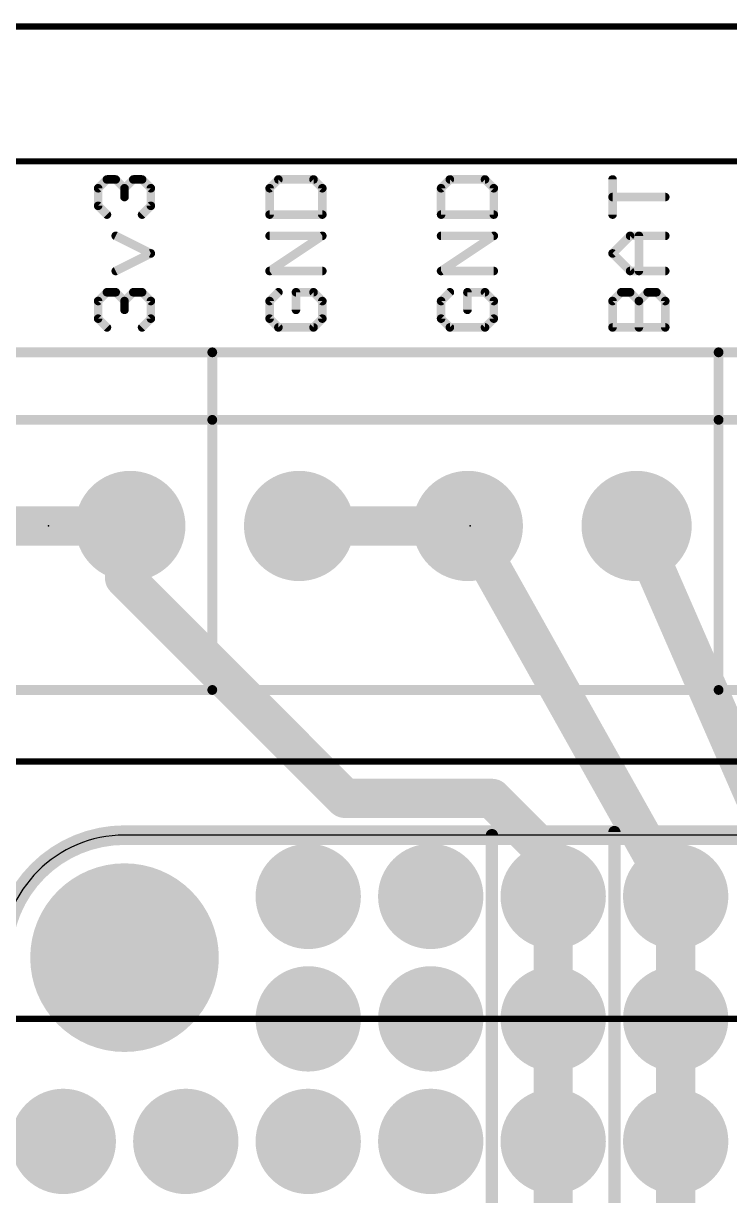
# Model space of a CAD drawing. Extents: x -40.9 to 40.6, y -25.5 to 30.2.
# Drawn here: x -24.96 to -10.31, y 3.96 to 28.26 of the extents above; entities that cross this region are included whole.
import ezdxf

# ---------------------------------------------------------------- set-up
doc = ezdxf.new("R2010")
doc.units = 0
for name, color, linetype in [('1', 12, 'CONTINUOUS'), ('16', 132, 'CONTINUOUS'), ('17', 110, 'CONTINUOUS'), ('18', 110, 'CONTINUOUS'), ('20', 53, 'CONTINUOUS'), ('21', 40, 'CONTINUOUS'), ('23', 53, 'CONTINUOUS'), ('29', 253, 'CONTINUOUS'), ('30', 253, 'CONTINUOUS'), ('47', 253, 'CONTINUOUS')]:
    doc.layers.add(name, color=color, linetype=linetype)

# ---------------------------------------------------------------- blocks, each defined once
blk = doc.blocks.new('ROUNDP')
at = {"const_width": 0.5}
blk.add_lwpolyline([(0, -0.25, 1), (0, 0.25, 1), (0, -0.25)], format="xyb", dxfattribs=at)
blk = doc.blocks.new('ROUNDV')
at = {"const_width": 0.5}
blk.add_lwpolyline([(0, -0.25, 1), (0, 0.25, 1), (0, -0.25)], format="xyb", dxfattribs=at)

msp = doc.modelspace()

# ---------------------------------------------------------------- linework, layer by layer
at = {"layer": '1'}
for points, const_width in [([(-12.24, 18.336), (-12.24, 17.84)], 0.8128), ([(-26.24, 17.84), (-22.74, 17.84)], 0.8128), ([(-22.86, 16.764), (-22.74, 17.84)], 0.8128), ([(-19.24, 17.84), (-15.74, 17.84)], 0.8128), ([(-11.43, 10.16), (-15.74, 17.84)], 0.8128), ([(-8.89, 10.16), (-12.24, 17.84)], 0.8128), ([(-19.304, 17.904), (-19.24, 17.84)], 0.4064), ([(-18.288, 12.192), (-22.86, 16.764)], 0.8128), ([(-15.24, 12.192), (-18.288, 12.192)], 0.8128), ([(-13.97, 10.922), (-15.24, 12.192)], 0.8128), ([(-13.97, 10.16), (-13.97, 10.922)], 0.8128)]:
    msp.add_lwpolyline(points, dxfattribs=dict(at, const_width=const_width))
for points, const_width in [([(-12.0368, 18.336, 1), (-12.4432, 18.336)], 0.4064), ([(-22.5381, 17.8175, 1), (-22.9419, 17.8625)], 0.4064), ([(-22.74, 17.6368, 1), (-22.74, 18.0432)], 0.4064), ([(-19.24, 18.0432, 1), (-19.24, 17.6368)], 0.4064), ([(-15.5628, 17.9394, 1), (-15.9172, 17.7406)], 0.4064), ([(-15.74, 17.6368, 1), (-15.74, 18.0432)], 0.4064), ([(-12.0537, 17.9212, 1), (-12.4263, 17.7588)], 0.4064), ([(-19.2322, 17.9758, 1), (-19.3758, 17.8322)], 0.2032), ([(-19.3118, 17.7682, 1), (-19.1682, 17.9118)], 0.2032), ([(-12.4432, 17.84, 1), (-12.0368, 17.84)], 0.4064), ([(-22.7163, 16.9077, 1), (-23.0037, 16.6203)], 0.4064), ([(-23.0619, 16.7865, 1), (-22.6581, 16.7415)], 0.4064), ([(-18.288, 12.3952, 1), (-18.288, 11.9888)], 0.4064), ([(-18.4317, 12.0483, 1), (-18.1443, 12.3357)], 0.4064), ([(-15.0963, 12.3357, 1), (-15.3837, 12.0483)], 0.4064), ([(-15.24, 11.9888, 1), (-15.24, 12.3952)], 0.4064), ([(-13.7668, 10.922, 1), (-14.1732, 10.922)], 0.4064), ([(-14.1137, 10.7783, 1), (-13.8263, 11.0657)], 0.4064), ([(-11.6072, 10.0606, 1), (-11.2528, 10.2594)], 0.4064), ([(-14.1732, 10.16, 1), (-13.7668, 10.16)], 0.4064)]:
    msp.add_lwpolyline(points, format="xyb", dxfattribs=dict(at, const_width=const_width))
at = {"layer": '16', "const_width": 0.8128}
for points in [[(-13.97, 10.16), (-13.97, 7.62)], [(-11.43, 7.62), (-11.43, 10.16)], [(-13.97, 7.62), (-13.97, 5.08)], [(-11.43, 7.62), (-11.43, 6.35)], [(-11.43, 5.08), (-11.43, 6.35)], [(-13.97, 5.08), (-13.97, 2.54)], [(-11.43, 2.54), (-11.43, 5.08)]]:
    msp.add_lwpolyline(points, dxfattribs=at)
at = {"layer": '16', "const_width": 0.4064}
for points in [[(-13.7668, 10.16, 1), (-14.1732, 10.16)], [(-11.2268, 10.16, 1), (-11.6332, 10.16)], [(-13.7668, 7.62, 1), (-14.1732, 7.62)], [(-11.2268, 7.62, 1), (-11.6332, 7.62)], [(-14.1732, 7.62, 1), (-13.7668, 7.62)], [(-11.6332, 7.62, 1), (-11.2268, 7.62)], [(-11.2268, 6.35, 1), (-11.6332, 6.35)], [(-11.6332, 6.35, 1), (-11.2268, 6.35)], [(-13.7668, 5.08, 1), (-14.1732, 5.08)], [(-11.2268, 5.08, 1), (-11.6332, 5.08)], [(-14.1732, 5.08, 1), (-13.7668, 5.08)], [(-11.6332, 5.08, 1), (-11.2268, 5.08)]]:
    msp.add_lwpolyline(points, format="xyb", dxfattribs=at)
at = {"layer": '20'}
msp.add_line((-29.21, 25.4), (29.21, 25.4), dxfattribs=at)
at = {"layer": '21'}
msp.add_line((22.86, 11.43), (-22.86, 11.43), dxfattribs=at)
for points, const_width in [([(-23.407, 24.8422), (-23.2248, 25.0244)], 0.1778), ([(-23.2248, 25.0244), (-23.0427, 25.0244)], 0.1778), ([(-23.0427, 25.0244), (-22.8605, 24.8422)], 0.1778), ([(-22.8605, 24.8422), (-22.6783, 25.0244)], 0.1778), ([(-22.6783, 25.0244), (-22.4961, 25.0244)], 0.1778), ([(-22.4961, 25.0244), (-22.3139, 24.8422)], 0.1778), ([(-19.6688, 25.0244), (-19.851, 24.8422)], 0.1778), ([(-18.9401, 25.0244), (-19.6688, 25.0244)], 0.1778), ([(-18.7579, 24.8422), (-18.9401, 25.0244)], 0.1778), ([(-16.1128, 25.0244), (-16.295, 24.8422)], 0.1778), ([(-15.3841, 25.0244), (-16.1128, 25.0244)], 0.1778), ([(-15.2019, 24.8422), (-15.3841, 25.0244)], 0.1778), ([(-12.739, 24.2956), (-12.739, 25.0244)], 0.1778), ([(-23.407, 24.4778), (-23.407, 24.8422)], 0.1778), ([(-22.8605, 24.8422), (-22.8605, 24.66)], 0.1778), ([(-22.3139, 24.8422), (-22.3139, 24.4778)], 0.1778), ([(-19.851, 24.8422), (-19.851, 24.2956)], 0.1778), ([(-18.7579, 24.2956), (-18.7579, 24.8422)], 0.1778), ([(-16.295, 24.8422), (-16.295, 24.2956)], 0.1778), ([(-15.2019, 24.2956), (-15.2019, 24.8422)], 0.1778), ([(-23.2248, 24.2956), (-23.407, 24.4778)], 0.1778), ([(-22.3139, 24.4778), (-22.4961, 24.2956)], 0.1778), ([(-11.6459, 24.66), (-12.739, 24.66)], 0.1778), ([(-19.851, 24.2956), (-18.7579, 24.2956)], 0.1778), ([(-16.295, 24.2956), (-15.2019, 24.2956)], 0.1778), ([(-22.3139, 23.4906), (-23.0427, 23.855)], 0.1778), ([(-19.851, 23.1262), (-18.7579, 23.855)], 0.1778), ([(-18.7579, 23.855), (-19.851, 23.855)], 0.1778), ([(-16.295, 23.1262), (-15.2019, 23.855)], 0.1778), ([(-15.2019, 23.855), (-16.295, 23.855)], 0.1778), ([(-12.739, 23.4906), (-12.3747, 23.855)], 0.1778), ([(-12.3747, 23.855), (-11.6459, 23.855)], 0.1778), ([(-12.1925, 23.1262), (-12.1925, 23.855)], 0.1778), ([(-23.0427, 23.1262), (-22.3139, 23.4906)], 0.1778), ([(-12.3747, 23.1262), (-12.739, 23.4906)], 0.1778), ([(-18.7579, 23.1262), (-19.851, 23.1262)], 0.1778), ([(-15.2019, 23.1262), (-16.295, 23.1262)], 0.1778), ([(-11.6459, 23.1262), (-12.3747, 23.1262)], 0.1778), ([(-23.407, 22.5034), (-23.2248, 22.6856)], 0.1778), ([(-23.2248, 22.6856), (-23.0427, 22.6856)], 0.1778), ([(-23.0427, 22.6856), (-22.8605, 22.5034)], 0.1778), ([(-22.8605, 22.5034), (-22.6783, 22.6856)], 0.1778), ([(-22.6783, 22.6856), (-22.4961, 22.6856)], 0.1778), ([(-22.4961, 22.6856), (-22.3139, 22.5034)], 0.1778), ([(-19.6688, 22.6856), (-19.851, 22.5034)], 0.1778), ([(-18.9401, 22.6856), (-19.3045, 22.6856)], 0.1778), ([(-19.3045, 22.6856), (-19.3045, 22.3212)], 0.1778), ([(-18.7579, 22.5034), (-18.9401, 22.6856)], 0.1778), ([(-16.1128, 22.6856), (-16.295, 22.5034)], 0.1778), ([(-15.3841, 22.6856), (-15.7485, 22.6856)], 0.1778), ([(-15.7485, 22.6856), (-15.7485, 22.3212)], 0.1778), ([(-15.2019, 22.5034), (-15.3841, 22.6856)], 0.1778), ([(-12.739, 22.5034), (-12.5568, 22.6856)], 0.1778), ([(-12.5568, 22.6856), (-12.3747, 22.6856)], 0.1778), ([(-12.3747, 22.6856), (-12.1925, 22.5034)], 0.1778), ([(-12.1925, 22.5034), (-12.0103, 22.6856)], 0.1778), ([(-12.0103, 22.6856), (-11.8281, 22.6856)], 0.1778), ([(-11.8281, 22.6856), (-11.6459, 22.5034)], 0.1778), ([(-23.407, 22.139), (-23.407, 22.5034)], 0.1778), ([(-22.8605, 22.5034), (-22.8605, 22.3212)], 0.1778), ([(-22.3139, 22.5034), (-22.3139, 22.139)], 0.1778), ([(-19.851, 22.5034), (-19.851, 22.139)], 0.1778), ([(-18.7579, 22.139), (-18.7579, 22.5034)], 0.1778), ([(-16.295, 22.5034), (-16.295, 22.139)], 0.1778), ([(-15.2019, 22.139), (-15.2019, 22.5034)], 0.1778), ([(-12.739, 21.9568), (-12.739, 22.5034)], 0.1778), ([(-12.1925, 21.9568), (-12.1925, 22.5034)], 0.1778), ([(-11.6459, 22.5034), (-11.6459, 21.9568)], 0.1778), ([(-23.2248, 21.9568), (-23.407, 22.139)], 0.1778), ([(-22.3139, 22.139), (-22.4961, 21.9568)], 0.1778), ([(-19.851, 22.139), (-19.6688, 21.9568)], 0.1778), ([(-18.9401, 21.9568), (-18.7579, 22.139)], 0.1778), ([(-16.295, 22.139), (-16.1128, 21.9568)], 0.1778), ([(-15.3841, 21.9568), (-15.2019, 22.139)], 0.1778), ([(-19.6688, 21.9568), (-18.9401, 21.9568)], 0.1778), ([(-16.1128, 21.9568), (-15.3841, 21.9568)], 0.1778), ([(-11.6459, 21.9568), (-12.739, 21.9568)], 0.1778), ([(-21.04, 21.44), (-28.04, 21.44)], 0.2032), ([(-21.04, 20.04), (-21.04, 21.44)], 0.2032), ([(-10.54, 21.44), (-21.04, 21.44)], 0.2032), ([(-21.04, 21.44), (-21.04, 20.04)], 0.2032), ([(-10.54, 20.04), (-10.54, 21.44)], 0.2032), ([(-0.04, 21.44), (-10.54, 21.44)], 0.2032), ([(-10.54, 21.44), (-10.54, 20.04)], 0.2032), ([(-21.04, 20.04), (-28.04, 20.04)], 0.2032), ([(-21.04, 14.44), (-21.04, 20.04)], 0.2032), ([(-21.04, 20.04), (-21.04, 14.44)], 0.2032), ([(-10.54, 20.04), (-21.04, 20.04)], 0.2032), ([(-10.54, 14.44), (-10.54, 20.04)], 0.2032), ([(-10.54, 20.04), (-10.54, 14.44)], 0.2032), ([(-0.04, 20.04), (-10.54, 20.04)], 0.2032), ([(-28.04, 14.44), (-21.04, 14.44)], 0.2032), ([(-21.04, 14.44), (-10.54, 14.44)], 0.2032), ([(-10.54, 14.44), (-0.04, 14.44)], 0.2032), ([(-22.86, 11.43), (22.86, 11.43)], 0.4064), ([(-15.24, -5.6515), (-15.24, 11.43)], 0.254), ([(-12.7, 11.4935), (-12.7, -6.4135)], 0.254), ([(-13.97, -5.08), (-13.97, 10.16)], 0.4064), ([(-11.43, -6.35), (-11.43, 10.16)], 0.4064)]:
    msp.add_lwpolyline(points, dxfattribs=dict(at, const_width=const_width))
for points, const_width in [([(-23.2248, 25.0688, 1), (-23.2248, 24.9799)], 0.0889), ([(-23.1934, 24.9929, 1), (-23.2563, 25.0558)], 0.0889), ([(-23.0112, 25.0558, 1), (-23.0741, 24.9929)], 0.0889), ([(-23.0427, 24.9799, 1), (-23.0427, 25.0688)], 0.0889), ([(-22.6783, 25.0688, 1), (-22.6783, 24.9799)], 0.0889), ([(-22.6468, 24.9929, 1), (-22.7097, 25.0558)], 0.0889), ([(-22.4647, 25.0558, 1), (-22.5275, 24.9929)], 0.0889), ([(-22.4961, 24.9799, 1), (-22.4961, 25.0688)], 0.0889), ([(-19.6688, 25.0688, 1), (-19.6688, 24.9799)], 0.0889), ([(-19.6374, 24.9929, 1), (-19.7003, 25.0558)], 0.0889), ([(-18.9087, 25.0558, 1), (-18.9715, 24.9929)], 0.0889), ([(-18.9401, 24.9799, 1), (-18.9401, 25.0688)], 0.0889), ([(-16.1128, 25.0688, 1), (-16.1128, 24.9799)], 0.0889), ([(-16.0814, 24.9929, 1), (-16.1443, 25.0558)], 0.0889), ([(-15.3527, 25.0558, 1), (-15.4155, 24.9929)], 0.0889), ([(-15.3841, 24.9799, 1), (-15.3841, 25.0688)], 0.0889), ([(-12.6946, 25.0244, 1), (-12.7835, 25.0244)], 0.0889), ([(-23.4385, 24.8736, 1), (-23.3756, 24.8107)], 0.0889), ([(-23.3626, 24.8422, 1), (-23.4515, 24.8422)], 0.0889), ([(-22.816, 24.8422, 1), (-22.9049, 24.8422)], 0.0889), ([(-22.8919, 24.8736, 1), (-22.829, 24.8107)], 0.0889), ([(-22.8919, 24.8107, 1), (-22.829, 24.8736)], 0.0889), ([(-22.2694, 24.8422, 1), (-22.3584, 24.8422)], 0.0889), ([(-22.3453, 24.8107, 1), (-22.2825, 24.8736)], 0.0889), ([(-19.8825, 24.8736, 1), (-19.8196, 24.8107)], 0.0889), ([(-19.8066, 24.8422, 1), (-19.8955, 24.8422)], 0.0889), ([(-18.7134, 24.8422, 1), (-18.8024, 24.8422)], 0.0889), ([(-18.7893, 24.8107, 1), (-18.7265, 24.8736)], 0.0889), ([(-16.2506, 24.8422, 1), (-16.3395, 24.8422)], 0.0889), ([(-16.3265, 24.8736, 1), (-16.2636, 24.8107)], 0.0889), ([(-15.1575, 24.8422, 1), (-15.2463, 24.8422)], 0.0889), ([(-15.2333, 24.8107, 1), (-15.1705, 24.8736)], 0.0889), ([(-23.3756, 24.5092, 1), (-23.4385, 24.4464)], 0.0889), ([(-22.9049, 24.66, 1), (-22.816, 24.66)], 0.0889), ([(-22.2825, 24.4464, 1), (-22.3453, 24.5092)], 0.0889), ([(-12.739, 24.7044, 1), (-12.739, 24.6155)], 0.0889), ([(-11.6459, 24.6155, 1), (-11.6459, 24.7044)], 0.0889), ([(-23.4515, 24.4778, 1), (-23.3626, 24.4778)], 0.0889), ([(-23.2563, 24.2642, 1), (-23.1934, 24.327)], 0.0889), ([(-22.5275, 24.327, 1), (-22.4647, 24.2642)], 0.0889), ([(-22.3584, 24.4778, 1), (-22.2694, 24.4778)], 0.0889), ([(-19.851, 24.34, 1), (-19.851, 24.2511)], 0.0889), ([(-19.8955, 24.2956, 1), (-19.8066, 24.2956)], 0.0889), ([(-18.8024, 24.2956, 1), (-18.7134, 24.2956)], 0.0889), ([(-18.7579, 24.2511, 1), (-18.7579, 24.34)], 0.0889), ([(-16.3395, 24.2956, 1), (-16.2506, 24.2956)], 0.0889), ([(-16.295, 24.34, 1), (-16.295, 24.2511)], 0.0889), ([(-15.2463, 24.2956, 1), (-15.1575, 24.2956)], 0.0889), ([(-15.2019, 24.2511, 1), (-15.2019, 24.34)], 0.0889), ([(-12.7835, 24.2956, 1), (-12.6946, 24.2956)], 0.0889), ([(-23.0228, 23.8947, 1), (-23.0625, 23.8152)], 0.0889), ([(-19.851, 23.8994, 1), (-19.851, 23.8105)], 0.0889), ([(-18.7332, 23.818, 1), (-18.7826, 23.8919)], 0.0889), ([(-18.7579, 23.8105, 1), (-18.7579, 23.8994)], 0.0889), ([(-16.295, 23.8994, 1), (-16.295, 23.8105)], 0.0889), ([(-15.1772, 23.818, 1), (-15.2266, 23.8919)], 0.0889), ([(-15.2019, 23.8105, 1), (-15.2019, 23.8994)], 0.0889), ([(-12.3747, 23.8994, 1), (-12.3747, 23.8105)], 0.0889), ([(-12.3432, 23.8235, 1), (-12.4061, 23.8864)], 0.0889), ([(-12.148, 23.855, 1), (-12.2369, 23.855)], 0.0889), ([(-11.6459, 23.8105, 1), (-11.6459, 23.8994)], 0.0889), ([(-22.294, 23.4508, 1), (-22.3338, 23.5303)], 0.0889), ([(-22.3338, 23.4508, 1), (-22.294, 23.5303)], 0.0889), ([(-12.7076, 23.522, 1), (-12.7705, 23.4591)], 0.0889), ([(-12.7705, 23.522, 1), (-12.7076, 23.4591)], 0.0889), ([(-23.0625, 23.166, 1), (-23.0228, 23.0864)], 0.0889), ([(-19.8757, 23.1632, 1), (-19.8264, 23.0892)], 0.0889), ([(-19.851, 23.1707, 1), (-19.851, 23.0817)], 0.0889), ([(-18.7579, 23.0817, 1), (-18.7579, 23.1707)], 0.0889), ([(-16.295, 23.1707, 1), (-16.295, 23.0817)], 0.0889), ([(-16.3197, 23.1632, 1), (-16.2704, 23.0892)], 0.0889), ([(-15.2019, 23.0817, 1), (-15.2019, 23.1707)], 0.0889), ([(-12.3747, 23.1707, 1), (-12.3747, 23.0817)], 0.0889), ([(-12.4061, 23.0948, 1), (-12.3432, 23.1576)], 0.0889), ([(-12.2369, 23.1262, 1), (-12.148, 23.1262)], 0.0889), ([(-11.6459, 23.0817, 1), (-11.6459, 23.1707)], 0.0889), ([(-23.2248, 22.73, 1), (-23.2248, 22.6411)], 0.0889), ([(-23.1934, 22.6541, 1), (-23.2563, 22.717)], 0.0889), ([(-23.0112, 22.717, 1), (-23.0741, 22.6541)], 0.0889), ([(-23.0427, 22.6411, 1), (-23.0427, 22.73)], 0.0889), ([(-22.6783, 22.73, 1), (-22.6783, 22.6411)], 0.0889), ([(-22.6468, 22.6541, 1), (-22.7097, 22.717)], 0.0889), ([(-22.4647, 22.717, 1), (-22.5275, 22.6541)], 0.0889), ([(-22.4961, 22.6411, 1), (-22.4961, 22.73)], 0.0889), ([(-19.6374, 22.6541, 1), (-19.7003, 22.717)], 0.0889), ([(-19.26, 22.6856, 1), (-19.3489, 22.6856)], 0.0889), ([(-19.3045, 22.73, 1), (-19.3045, 22.6411)], 0.0889), ([(-18.9087, 22.717, 1), (-18.9715, 22.6541)], 0.0889), ([(-18.9401, 22.6411, 1), (-18.9401, 22.73)], 0.0889), ([(-16.0814, 22.6541, 1), (-16.1443, 22.717)], 0.0889), ([(-15.7485, 22.73, 1), (-15.7485, 22.6411)], 0.0889), ([(-15.704, 22.6856, 1), (-15.7929, 22.6856)], 0.0889), ([(-15.3527, 22.717, 1), (-15.4155, 22.6541)], 0.0889), ([(-15.3841, 22.6411, 1), (-15.3841, 22.73)], 0.0889), ([(-12.5568, 22.73, 1), (-12.5568, 22.6411)], 0.0889), ([(-12.5254, 22.6541, 1), (-12.5883, 22.717)], 0.0889), ([(-12.3432, 22.717, 1), (-12.4061, 22.6541)], 0.0889), ([(-12.3747, 22.6411, 1), (-12.3747, 22.73)], 0.0889), ([(-12.0103, 22.73, 1), (-12.0103, 22.6411)], 0.0889), ([(-11.9788, 22.6541, 1), (-12.0417, 22.717)], 0.0889), ([(-11.7967, 22.717, 1), (-11.8595, 22.6541)], 0.0889), ([(-11.8281, 22.6411, 1), (-11.8281, 22.73)], 0.0889), ([(-23.4385, 22.5348, 1), (-23.3756, 22.4719)], 0.0889), ([(-23.3626, 22.5034, 1), (-23.4515, 22.5034)], 0.0889), ([(-22.816, 22.5034, 1), (-22.9049, 22.5034)], 0.0889), ([(-22.8919, 22.5348, 1), (-22.829, 22.4719)], 0.0889), ([(-22.9049, 22.3212, 1), (-22.816, 22.3212)], 0.0889), ([(-22.8919, 22.4719, 1), (-22.829, 22.5348)], 0.0889), ([(-22.2694, 22.5034, 1), (-22.3584, 22.5034)], 0.0889), ([(-22.3453, 22.4719, 1), (-22.2825, 22.5348)], 0.0889), ([(-19.8825, 22.5348, 1), (-19.8196, 22.4719)], 0.0889), ([(-19.8066, 22.5034, 1), (-19.8955, 22.5034)], 0.0889), ([(-19.3489, 22.3212, 1), (-19.26, 22.3212)], 0.0889), ([(-18.7134, 22.5034, 1), (-18.8024, 22.5034)], 0.0889), ([(-18.7893, 22.4719, 1), (-18.7265, 22.5348)], 0.0889), ([(-16.2506, 22.5034, 1), (-16.3395, 22.5034)], 0.0889), ([(-16.3265, 22.5348, 1), (-16.2636, 22.4719)], 0.0889), ([(-15.7929, 22.3212, 1), (-15.704, 22.3212)], 0.0889), ([(-15.1575, 22.5034, 1), (-15.2463, 22.5034)], 0.0889), ([(-15.2333, 22.4719, 1), (-15.1705, 22.5348)], 0.0889), ([(-12.7705, 22.5348, 1), (-12.7076, 22.4719)], 0.0889), ([(-12.6946, 22.5034, 1), (-12.7835, 22.5034)], 0.0889), ([(-12.148, 22.5034, 1), (-12.2369, 22.5034)], 0.0889), ([(-12.2239, 22.5348, 1), (-12.161, 22.4719)], 0.0889), ([(-12.2239, 22.4719, 1), (-12.161, 22.5348)], 0.0889), ([(-11.6015, 22.5034, 1), (-11.6904, 22.5034)], 0.0889), ([(-11.6773, 22.4719, 1), (-11.6145, 22.5348)], 0.0889), ([(-23.3756, 22.1704, 1), (-23.4385, 22.1076)], 0.0889), ([(-23.4515, 22.139, 1), (-23.3626, 22.139)], 0.0889), ([(-22.3584, 22.139, 1), (-22.2694, 22.139)], 0.0889), ([(-22.2825, 22.1076, 1), (-22.3453, 22.1704)], 0.0889), ([(-19.8196, 22.1704, 1), (-19.8825, 22.1076)], 0.0889), ([(-19.8955, 22.139, 1), (-19.8066, 22.139)], 0.0889), ([(-18.8024, 22.139, 1), (-18.7134, 22.139)], 0.0889), ([(-18.7265, 22.1076, 1), (-18.7893, 22.1704)], 0.0889), ([(-16.3395, 22.139, 1), (-16.2506, 22.139)], 0.0889), ([(-16.2636, 22.1704, 1), (-16.3265, 22.1076)], 0.0889), ([(-15.2463, 22.139, 1), (-15.1575, 22.139)], 0.0889), ([(-15.1705, 22.1076, 1), (-15.2333, 22.1704)], 0.0889), ([(-23.2563, 21.9254, 1), (-23.1934, 21.9882)], 0.0889), ([(-22.5275, 21.9882, 1), (-22.4647, 21.9254)], 0.0889), ([(-19.6688, 22.0013, 1), (-19.6688, 21.9124)], 0.0889), ([(-19.7003, 21.9254, 1), (-19.6374, 21.9882)], 0.0889), ([(-18.9715, 21.9882, 1), (-18.9087, 21.9254)], 0.0889), ([(-18.9401, 21.9124, 1), (-18.9401, 22.0013)], 0.0889), ([(-16.1128, 22.0013, 1), (-16.1128, 21.9124)], 0.0889), ([(-16.1443, 21.9254, 1), (-16.0814, 21.9882)], 0.0889), ([(-15.4155, 21.9882, 1), (-15.3527, 21.9254)], 0.0889), ([(-15.3841, 21.9124, 1), (-15.3841, 22.0013)], 0.0889), ([(-12.739, 22.0013, 1), (-12.739, 21.9124)], 0.0889), ([(-12.7835, 21.9568, 1), (-12.6946, 21.9568)], 0.0889), ([(-12.2369, 21.9568, 1), (-12.148, 21.9568)], 0.0889), ([(-11.6904, 21.9568, 1), (-11.6015, 21.9568)], 0.0889), ([(-11.6459, 21.9124, 1), (-11.6459, 22.0013)], 0.0889), ([(-20.9892, 21.44, 1), (-21.0908, 21.44)], 0.1016), ([(-21.04, 21.4908, 1), (-21.04, 21.3892)], 0.1016), ([(-20.9892, 21.44, 1), (-21.0908, 21.44)], 0.1016), ([(-21.04, 21.3892, 1), (-21.04, 21.4908)], 0.1016), ([(-10.4892, 21.44, 1), (-10.5908, 21.44)], 0.1016), ([(-10.54, 21.4908, 1), (-10.54, 21.3892)], 0.1016), ([(-10.4892, 21.44, 1), (-10.5908, 21.44)], 0.1016), ([(-10.54, 21.3892, 1), (-10.54, 21.4908)], 0.1016), ([(-20.9892, 20.04, 1), (-21.0908, 20.04)], 0.1016), ([(-20.9892, 20.04, 1), (-21.0908, 20.04)], 0.1016), ([(-21.04, 20.0908, 1), (-21.04, 19.9892)], 0.1016), ([(-21.0908, 20.04, 1), (-20.9892, 20.04)], 0.1016), ([(-21.0908, 20.04, 1), (-20.9892, 20.04)], 0.1016), ([(-21.04, 19.9892, 1), (-21.04, 20.0908)], 0.1016), ([(-10.4892, 20.04, 1), (-10.5908, 20.04)], 0.1016), ([(-10.4892, 20.04, 1), (-10.5908, 20.04)], 0.1016), ([(-10.54, 20.0908, 1), (-10.54, 19.9892)], 0.1016), ([(-10.5908, 20.04, 1), (-10.4892, 20.04)], 0.1016), ([(-10.5908, 20.04, 1), (-10.4892, 20.04)], 0.1016), ([(-10.54, 19.9892, 1), (-10.54, 20.0908)], 0.1016), ([(-21.04, 14.4908, 1), (-21.04, 14.3892)], 0.1016), ([(-21.0908, 14.44, 1), (-20.9892, 14.44)], 0.1016), ([(-21.0908, 14.44, 1), (-20.9892, 14.44)], 0.1016), ([(-21.04, 14.3892, 1), (-21.04, 14.4908)], 0.1016), ([(-10.54, 14.4908, 1), (-10.54, 14.3892)], 0.1016), ([(-10.5908, 14.44, 1), (-10.4892, 14.44)], 0.1016), ([(-10.5908, 14.44, 1), (-10.4892, 14.44)], 0.1016), ([(-10.54, 14.3892, 1), (-10.54, 14.4908)], 0.1016), ([(-22.86, 11.43, 0.4142), (-25.4, 8.89)], 0.4064), ([(-22.86, 11.5316, 1), (-22.86, 11.3284)], 0.2032), ([(-22.86, 11.3284, 1), (-22.86, 11.5316)], 0.2032), ([(-15.1765, 11.43, 1), (-15.3035, 11.43)], 0.127), ([(-12.6365, 11.4935, 1), (-12.7635, 11.4935)], 0.127), ([(-13.8684, 10.16, 1), (-14.0716, 10.16)], 0.2032), ([(-11.3284, 10.16, 1), (-11.5316, 10.16)], 0.2032)]:
    msp.add_lwpolyline(points, format="xyb", dxfattribs=dict(at, const_width=const_width))
msp.add_arc((-22.86, 8.89), 2.54, 90, 180, dxfattribs=at)
at = {"layer": '23'}
for p in [(-24.44, 17.84), (-15.69, 17.84)]:
    msp.add_point(p, dxfattribs=at)
at = {"layer": '30', "const_width": 0.8128}
for points in [[(-11.43, -6.985), (-11.43, 10.287)], [(-13.97, 10.2235), (-13.97, -5.08)]]:
    msp.add_lwpolyline(points, dxfattribs=at)
at = {"layer": '30', "const_width": 0.4064}
for points in [[(-11.2268, 10.287, 1), (-11.6332, 10.287)], [(-13.7668, 10.2235, 1), (-14.1732, 10.2235)]]:
    msp.add_lwpolyline(points, format="xyb", dxfattribs=at)
at = {"layer": '47', "const_width": 0.13}
for points in [[(-31.685, 28.194), (31.685, 28.194)], [(-20.32, 25.4), (-40.812, 25.4)], [(5.842, 25.4), (-35.732, 25.4)], [(-29.145, 12.954), (29.145, 12.954)], [(5.08, 7.62), (-35.732, 7.62)]]:
    msp.add_lwpolyline(points, dxfattribs=at)
at = {"layer": '47', "const_width": 0.065}
msp.add_lwpolyline([(-20.32, 25.3675, 1), (-20.32, 25.4325)], format="xyb", dxfattribs=at)

# ---------------------------------------------------------------- block references
at = {"layer": '17', "xscale": 2.1844, "yscale": 2.1844, "rotation": 180}
for p in [(-22.74, 17.84), (-22.74, 17.84), (-19.24, 17.84), (-19.24, 17.84), (-15.74, 17.84), (-15.74, 17.84), (-12.24, 17.84), (-12.24, 17.84)]:
    msp.add_blockref('ROUNDP', p, dxfattribs=at)
at = {"layer": '17', "xscale": 3.81, "yscale": 3.81}
msp.add_blockref('ROUNDP', (-22.86, 8.89), dxfattribs=at)
msp.add_blockref('ROUNDP', (-22.86, 8.89), dxfattribs=at)
at = {"layer": '18', "xscale": 2.1844, "yscale": 2.1844}
for p in [(-19.05, 10.16), (-19.05, 10.16), (-16.51, 10.16), (-16.51, 10.16), (-13.97, 10.16), (-13.97, 10.16), (-11.43, 10.16), (-11.43, 10.16), (-19.05, 7.62), (-19.05, 7.62), (-16.51, 7.62), (-16.51, 7.62), (-13.97, 7.62), (-13.97, 7.62), (-11.43, 7.62), (-11.43, 7.62), (-24.13, 5.08), (-24.13, 5.08), (-21.59, 5.08), (-21.59, 5.08), (-19.05, 5.08), (-19.05, 5.08), (-16.51, 5.08), (-16.51, 5.08), (-13.97, 5.08), (-13.97, 5.08), (-11.43, 5.08), (-11.43, 5.08)]:
    msp.add_blockref('ROUNDV', p, dxfattribs=at)
at = {"layer": '29', "xscale": 2.286, "yscale": 2.286, "rotation": 180}
for p in [(-22.74, 17.84), (-19.24, 17.84), (-15.74, 17.84), (-12.24, 17.84)]:
    msp.add_blockref('ROUNDP', p, dxfattribs=at)
at = {"layer": '29', "xscale": 3.9116, "yscale": 3.9116}
msp.add_blockref('ROUNDP', (-22.86, 8.89), dxfattribs=at)
at = {"layer": '30', "xscale": 2.286, "yscale": 2.286, "rotation": 180}
for p in [(-22.74, 17.84), (-19.24, 17.84), (-15.74, 17.84), (-12.24, 17.84)]:
    msp.add_blockref('ROUNDP', p, dxfattribs=at)
at = {"layer": '30', "xscale": 3.9116, "yscale": 3.9116}
msp.add_blockref('ROUNDP', (-22.86, 8.89), dxfattribs=at)

doc.saveas('drawing.dxf')
